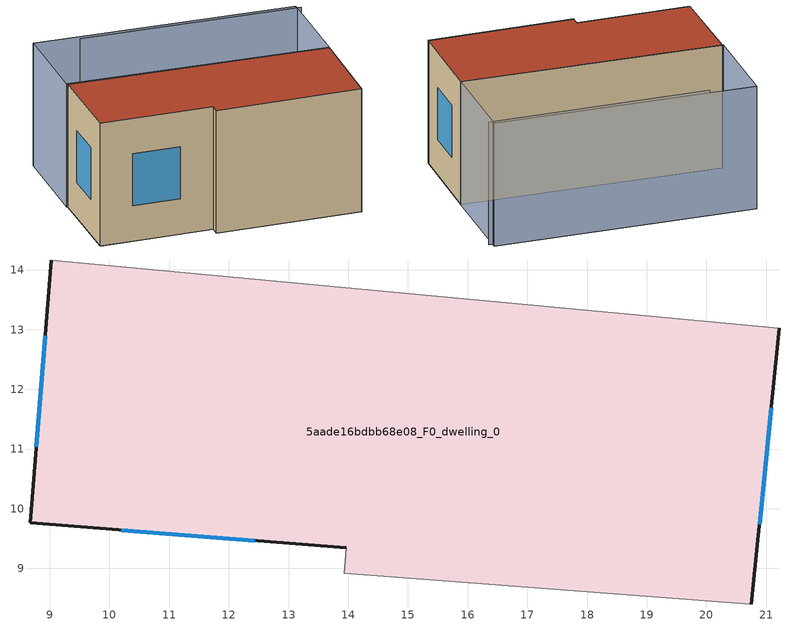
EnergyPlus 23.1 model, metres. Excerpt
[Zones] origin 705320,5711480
5aade16bdbb68e08_F0_dwelling_0
 floor ground (EU_floor_Construction): 20.76,8.41 21.22,13.02 9.02,14.17 8.67,9.76 13.96,9.34 13.93,8.92 z0
 wall outside (EU_wall_Construction): 21.22,13.02 20.76,8.41 / 13.96,9.34 8.67,9.76 9.02,14.17 z0:6
 wall adiabatic (EU_wall_Construction): 9.02,14.17 21.22,13.02 / 20.76,8.41 13.93,8.92 13.96,9.34 z0:6
 window (EU_Window_Construction): 21.09,11.69 20.89,9.74 / 12.43,9.47 10.2,9.64 / 8.77,11.04 8.92,12.89 z1.73:4.27
 roof outside (EU_roof_Construction): 21.22,13.02 20.76,8.41 13.93,8.92 13.96,9.34 8.67,9.76 9.02,14.17 z6
shading: 21.82,17.42 11.49,18.31 / 21.63,17.63 21.22,13.02 / 21.22,13.02 8.98,14.12 / 8.98,14.12 9.39,18.72 / 9.39,18.72 21.63,17.63 z0:6
[Building]
EU S2 Campaign: North Axis=0; Terrain=City; Solar Distribution=FullExterior
[Site:Location]
London: Latitude=51.5; Longitude=-0.5; Time Zone=0; Elevation=25
[SizingPeriod:WeatherFileDays]
AnnualSizingPeriod: Begin Month=1; Begin Day of Month=1; End Month=12; End Day of Month=31; Day of Week for Start Day=Monday; Use Weather File Daylight Saving Period=No; Use Weather File Rain and Snow Indicators=No
[MATERIAL]
EU_InternalMass_Material: Roughness=MediumRough; Thickness=0.1; Conductivity=1; Density=1800; Specific Heat=900; Thermal Absorptance=0.9; Solar Absorptance=0.7; Visible Absorptance=0.7
[MATERIAL:NOMASS] Roughness=MediumRough; Thermal Absorptance=0.9; Solar Absorptance=0.7; Visible Absorptance=0.7
Name | Thermal Resistance
EU_wall_NoMass | 0.724719
EU_roof_NoMass | 2.98947
EU_floor_NoMass | 2.39157
[WINDOWMATERIAL:SIMPLEGLAZINGSYSTEM]
EU_Window_SimpleGlazing: UFactor=2.63425; Solar Heat Gain Coefficient=0.76; Visible Transmittance=0.76
[CONSTRUCTION]
EU_wall_Construction: EU_wall_NoMass
EU_roof_Construction: EU_roof_NoMass
EU_floor_Construction: EU_floor_NoMass
EU_InternalMass_Construction: EU_InternalMass_Material
EU_Window_Construction: EU_Window_SimpleGlazing
[ZONE]
5aade16bdbb68e08_F0_dwelling_0: Type=1; Multiplier=1; Ceiling Height=autocalculate; Volume=334.011; Floor Area=autocalculate; Part of Total Floor Area=Yes
[INTERNALMASS]
5aade16bdbb68e08_F0_dwelling_0_EU_InternalMass: Construction=EU_InternalMass_Construction; Zone or ZoneList=5aade16bdbb68e08_F0_dwelling_0; Surface Area=55.6686
[OTHEREQUIPMENT]
EU_Step8_InternalGain_5aade16bdbb68e08_F0_dwelling_0_f000: Fuel Type=Electricity; Zone or ZoneList or Space or SpaceList=5aade16bdbb68e08_F0_dwelling_0; Schedule=EU_Step8_GainSchedule_5aade16bdbb68e08_F0_dwelling_0_f000; Design Level Calculation Method=Watts/Area; Power per Zone Floor Area=1; Fraction Latent=0; Fraction Radiant=0; Fraction Lost=0; Carbon Dioxide Generation Rate=0; EndUse Subcategory=EU_Step8_InternalGains
[ZONEVENTILATION:DESIGNFLOWRATE]
EU_ConstantAir_5aade16bdbb68e08_F0_dwelling_0: Zone or ZoneList or Space or SpaceList=5aade16bdbb68e08_F0_dwelling_0; Schedule=EU_AlwaysOn; Design Flow Rate Calculation Method=AirChanges/Hour; Air Changes per Hour=0.418135; Ventilation Type=Natural; Fan Pressure Rise=0; Fan Total Efficiency=1; Constant Term Coefficient=1; Temperature Term Coefficient=0; Velocity Term Coefficient=0; Velocity Squared Term Coefficient=0; Minimum Indoor Temperature=-100; Maximum Indoor Temperature=100; Delta Temperature=-100; Minimum Outdoor Temperature=-100; Maximum Outdoor Temperature=100; Maximum Wind Speed=40
[HVACTEMPLATE:THERMOSTAT]
EU_HeatOnly_5aade16bdbb68e08_F0_dwelling_0: Constant Heating Setpoint=20; Constant Cooling Setpoint=50
[HVACTEMPLATE:ZONE:IDEALLOADSAIRSYSTEM]
5aade16bdbb68e08_F0_dwelling_0: Template Thermostat=EU_HeatOnly_5aade16bdbb68e08_F0_dwelling_0; System Availability Schedule=EU_AlwaysOn; Maximum Heating Supply Air Temperature=50; Minimum Cooling Supply Air Temperature=13; Maximum Heating Supply Air Humidity Ratio=0.0156; Minimum Cooling Supply Air Humidity Ratio=0.0077; Heating Limit=NoLimit; Cooling Limit=NoLimit; Heating Availability Schedule=EU_AlwaysOn; Cooling Availability Schedule=EU_CoolingOff; Dehumidification Control Type=ConstantSensibleHeatRatio; Cooling Sensible Heat Ratio=0.7; Dehumidification Setpoint=60; Humidification Control Type=None; Humidification Setpoint=30; Outdoor Air Method=None; Outdoor Air Flow Rate per Person=0.00944; Outdoor Air Flow Rate per Zone Floor Area=0; Outdoor Air Flow Rate per Zone=0; Demand Controlled Ventilation Type=None; Outdoor Air Economizer Type=NoEconomizer; Heat Recovery Type=None; Sensible Heat Recovery Effectiveness=0.7; Latent Heat Recovery Effectiveness=0.65
[SIZING:ZONE]
5aade16bdbb68e08_F0_dwelling_0: Zone Cooling Design Supply Air Temperature Input Method=SupplyAirTemperature; Zone Cooling Design Supply Air Temperature=13; Zone Heating Design Supply Air Temperature Input Method=SupplyAirTemperature; Zone Heating Design Supply Air Temperature=50; Zone Cooling Design Supply Air Humidity Ratio=0.008; Zone Heating Design Supply Air Humidity Ratio=0.008; Cooling Design Air Flow Method=DesignDay; Cooling Design Air Flow Rate=0; Cooling Minimum Air Flow per Zone Floor Area=0.000762; Cooling Minimum Air Flow=0; Cooling Minimum Air Flow Fraction=0.2; Heating Design Air Flow Method=DesignDay; Heating Design Air Flow Rate=0; Heating Maximum Air Flow per Zone Floor Area=0.002032; Heating Maximum Air Flow=0.141576; Heating Maximum Air Flow Fraction=0.3; Account for Dedicated Outdoor Air System=No; Dedicated Outdoor Air System Control Strategy=NeutralSupplyAir; Dedicated Outdoor Air Low Setpoint Temperature for Design=autosize; Dedicated Outdoor Air High Setpoint Temperature for Design=autosize; Zone Load Sizing Method=Sensible Load Only No Latent Load; Zone Latent Cooling Design Supply Air Humidity Ratio Input Method=HumidityRatioDifference; Zone Cooling Design Supply Air Humidity Ratio Difference=0.005; Zone Latent Heating Design Supply Air Humidity Ratio Input Method=HumidityRatioDifference; Zone Humidification Design Supply Air Humidity Ratio Difference=0.005
[SCHEDULE:CONSTANT]
Name | Hourly Value
EU_AlwaysOn | 1
EU_CoolingOff | 0
[SCHEDULE:FILE]
EU_Step8_GainSchedule_5aade16bdbb68e08_F0_dwelling_0_f000: File=../../schedules/5aade16bdbb68e08/5aade16bdbb68e08_F0_dwelling_0_f000_gain.csv; Column Number=1; Rows to Skip at Top=0; Number of Hours of Data=8760; Column Separator=Comma; Interpolate to Timestep=No; Minutes per Item=60; Adjust Schedule for Daylight Savings=Yes
